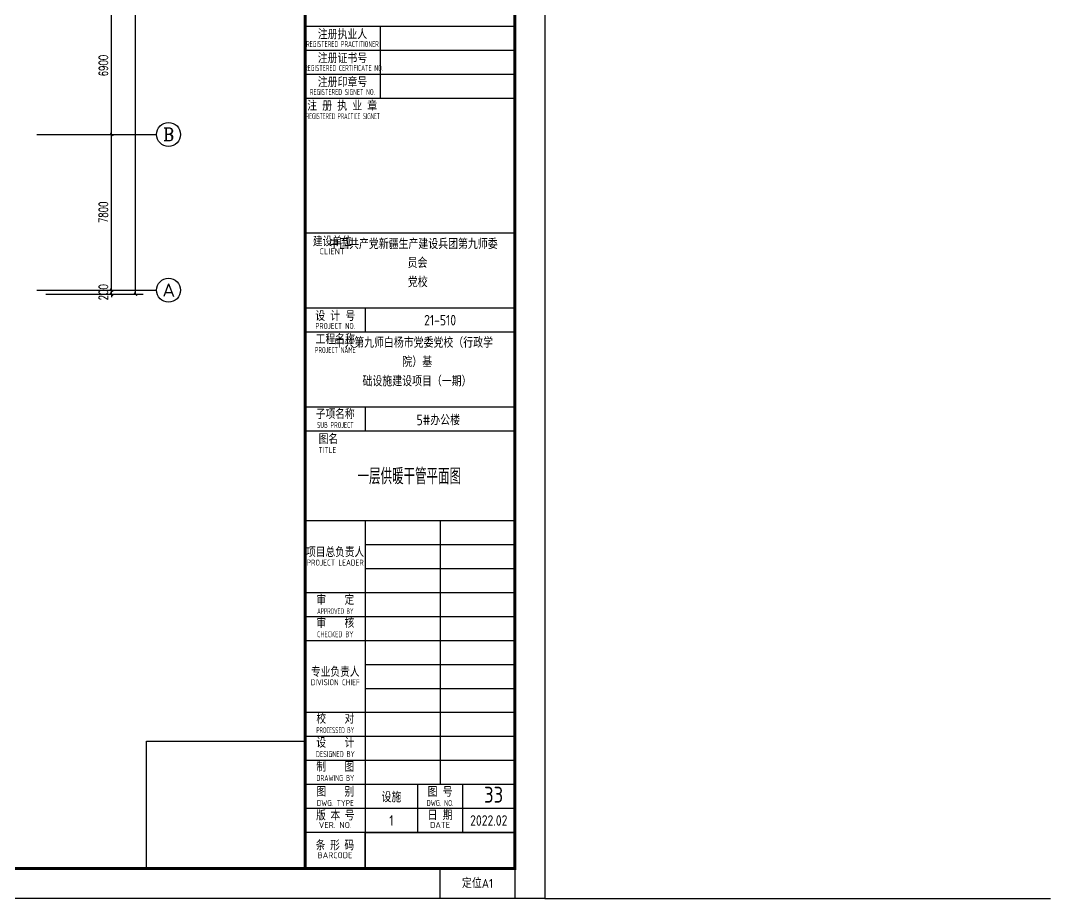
# Model space of a CAD drawing. Extents: x -70335 to 1144202, y 0 to 1100440.
# Drawn here: x 1092633 to 1144202, y 815906 to 859854 of the extents above; entities that cross this region are included whole.
import ezdxf
from ezdxf.enums import TextEntityAlignment as Align

# ---------------------------------------------------------------- set-up
doc = ezdxf.new("R2010")
doc.units = 0
doc.header["$LTSCALE"] = 1000
for name, color, linetype in [('1-标注', 2, 'Continuous'), ('3-建筑', 7, 'Continuous'), ('AXIS_TEXT', 7, 'Continuous'), ('BTTK', 7, 'Continuous'), ('PUB_TITLE', 4, 'Continuous'), ('改过图层标记', 3, 'Continuous')]:
    doc.layers.add(name, color=color, linetype=linetype)
doc.layers.add('条形码', color=7, linetype='Continuous', plot=False)
doc.layers.add('验收章', color=7, linetype='Continuous', plot=False)
doc.styles.add('_TCH_AXIS', font='COMPLEX', dxfattribs={"bigfont": 'GBCBIG'})
doc.styles.add('_TCH_DIM_T3', font='SIMPLEX', dxfattribs={"width": 0.705882, "bigfont": 'GBCBIG'})
doc.styles.add('COMPLEX', font='COMPLEX')
doc.styles.add('HZ(TK)', font='geniso.shx', dxfattribs={"width": 0.9, "bigfont": 'hztxt.shx'})
doc.styles.get("Standard").update_dxf_attribs({"font": 'gbenor.shx', "bigfont": 'gbcbig.shx'})
doc.dimstyles.new('_TCH_ARCH&&150', dxfattribs={"dimtxt": 446.25, "dimasz": 150, "dimexe": 375, "dimexo": 450, "dimgap": 189.375, "dimtad": 1, "dimdec": 0, "dimzin": 0, "dimdsep": 46, "dimtxsty": '_TCH_DIM_T3', "dimblk": 'ARCHTICK', "dimcen": 0.09, "dimclrt": 7, "dimazin": 2, "dimtfac": 1, "dimtdec": 0, "dimtix": 1, "dimtmove": 2, "dimatfit": 3, "dimfxl": 1, "dimtolj": 1, "dimtzin": 0, "dimarcsym": 0})

# ---------------------------------------------------------------- blocks, each defined once
blk = doc.blocks.new('vhtemplate_2019年新竖式图框_A1_1_2', base_point=(-420.5, 0))
at = {"layer": 'BTTK'}
for p, q in [((831, 291), (761, 291)), ((786, 291), (786, 267)), ((831, 283), (761, 283)), ((831, 275), (761, 275)), ((831, 275), (761, 275)), ((786, 275), (786, 267)), ((831, 267), (761, 267)), ((831, 222), (761, 222)), ((831, 197), (761, 197)), ((781, 197), (781, 189)), ((831, 189), (761, 189)), ((831, 164), (761, 164)), ((781, 164), (781, 156)), ((831, 156), (761, 156)), ((831, 126), (761, 126)), ((781, 126), (781, 10)), ((806, 126), (806, 38)), ((831, 118), (781, 118)), ((831, 110), (781, 110)), ((831, 102), (761, 102)), ((831, 94), (761, 94)), ((831, 86), (761, 86)), ((831, 78), (781, 78)), ((831, 70), (781, 70)), ((831, 62), (761, 62)), ((831, 54), (761, 54)), ((831, 46), (761, 46)), ((831, 38), (761, 38)), ((798.5, 38), (798.5, 22)), ((813.5, 38), (813.5, 22)), ((831, 30), (761, 30)), ((831, 22), (761, 22))]:
    blk.add_line(p, q, dxfattribs=at)
at = {"layer": 'PUB_TITLE', "color": 7}
blk.add_lwpolyline([(-420.5, 594), (841, 594), (841, 0), (-420.5, 0)], close=True, dxfattribs=at)
at = {"layer": 'PUB_TITLE', "const_width": 1}
blk.add_lwpolyline([(-395.5, 10), (831, 10), (831, 584), (-395.5, 584)], close=True, dxfattribs=at)
blk.add_lwpolyline([(761, 10), (761, 584)], dxfattribs=at)
at = {"layer": '条形码'}
blk.add_lwpolyline([(781, 22), (831, 22), (831, 10), (781, 10)], close=True, dxfattribs=at)
at = {"layer": '验收章'}
for points in [[(761, 10), (707.93, 10), (707.93, 52.53), (761, 52.53)], [(806, 10), (831, 10), (831, 0), (806, 0)]]:
    blk.add_lwpolyline(points, close=True, dxfattribs=at)
at = {"layer": 'BTTK', "style": 'HZ(TK)'}
for s, height, p in [('注册执业人', 3, (773.42, 288.31)), ('注册证书号', 3, (773.42, 280.31)), ('注册印章号', 3, (773.42, 272.31)), ('注 册 执 业 章', 3, (773.32, 264.45)), ('CLIENT', 2, (769.95, 215.99)), ('设 计 号', 3, (771, 194.28)), ('工程名称', 3, (771, 186.52)), ('图 号', 3, (806, 35.46)), ('日 期', 3, (806, 27.67)), ('VER. NO.', 2, (771, 24.48)), ('DATE', 2, (806, 24.52))]:
    blk.add_text(s, height=height, dxfattribs=at).set_placement(p, align=Align.MIDDLE_CENTER)
for s, height, width, p in [('REGISTERED PRACTITIONER', 2, 0.65, (773.39, 285.16)), ('REGISTERED CERTIFICATE NO.', 2, 0.65, (773.78, 277.16)), ('REGISTERED SIGNET NO.', 2, 0.65, (773.39, 269.16)), ('REGISTERED PRACTICE SIGNET', 2, 0.59, (773.56, 261.09)), ('建设单位', 3, 0.8, (770.01, 219.17)), ('PROJECT NO.', 2, 0.75, (771, 191.07)), ('PROJECT NAME', 2, 0.65, (771, 183.03)), ('子项名称', 3, 0.9, (771, 161.52)), ('SUB PROJECT', 2, 0.65, (771, 158.01)), ('项目总负责人', 3, 0.9, (770.96, 115.45)), ('PROJECT LEADER', 2, 0.8, (770.96, 112.09)), ('审    定', 3, 0.9, (771.02, 99.52)), ('APPROVED BY', 2, 0.6, (771.02, 95.87)), ('审    核', 3, 0.9, (771.02, 91.83)), ('CHECKED BY', 2, 0.7, (771.02, 88.18)), ('专业负责人', 3, 0.9, (771, 75.48)), ('DIVISION CHIEF', 2, 0.8, (771, 72.15)), ('校    对', 3, 0.9, (771.02, 59.83)), ('PROCESSED BY', 2, 0.6, (771.02, 56.17)), ('设    计', 3, 0.9, (771.02, 51.83)), ('DESIGNED BY', 2, 0.7, (771.02, 48.17)), ('制    图', 3, 0.9, (771.02, 43.83)), ('DRAWING BY', 2, 0.7, (771.02, 40.17)), ('图    别', 3, 0.9, (771.02, 35.5)), ('DWG. TYPE', 2, 0.8, (771.02, 31.84)), ('DWG. NO.', 2, 0.7, (806, 31.84)), ('版 本 号', 3, 0.9, (771.02, 27.57)), ('条 形 码', 3, 0.9, (770.9, 17.6)), ('BARCODE', 2, 0.95, (770.9, 14.42))]:
    blk.add_text(s, height=height, dxfattribs=dict(at, width=width)).set_placement(p, align=Align.MIDDLE_CENTER)
for s, height, width, p in [('图名', 3, 0.9, (765.46, 153.22)), ('TITLE', 2, 0.8, (765.4, 149.68))]:
    blk.add_text(s, height=height, dxfattribs=dict(at, width=width)).set_placement(p, align=Align.MIDDLE_LEFT)
at = {"layer": 'BTTK', "color": 4, "style": 'HZ(TK)', "width": 0.9}
for tag, p in [('合作单位', (796, 511.5)), ('建设单位', (796, 209.5)), ('工程名称', (796, 176.5)), ('子项名称', (806, 160)), ('图纸名称', (796, 141))]:
    blk.add_attdef(tag, text='', height=3.5, dxfattribs=at).set_placement(p, align=Align.MIDDLE_CENTER)
for tag, p in [('注册证书号', (808.5, 279)), ('注册印章号', (808.5, 271)), ('设计号', (806, 193)), ('图别', (789.75, 34)), ('图号', (822.25, 34)), ('版本号', (789.75, 26)), ('日期', (822.25, 26))]:
    blk.add_attdef(tag, text='', height=3.5, dxfattribs=at).set_placement(p, align=Align.MIDDLE)
at = {"layer": '验收章', "style": 'HZ(TK)'}
blk.add_text('定位A1', height=3, dxfattribs=at).set_placement((818.5, 5), align=Align.MIDDLE_CENTER)
blk = doc.blocks.new('_AXISO')
blk.add_circle((0, 0), 0.5)
at = {"layer": 'AXIS_TEXT', "style": 'COMPLEX', "width": 1.041667}
blk.add_attdef('A', text='', height=0.56, dxfattribs=at).set_placement((-0.25, -0.28), (0.25, -0.28), align=Align.FIT)
blk = doc.blocks.new('_ArchTick')
at = {"color": 0, "linetype": 'ByBlock', "const_width": 0.4}
blk.add_lwpolyline([(-0.5, -0.5), (0.5, 0.5)], dxfattribs=at)
blk = doc.blocks.new('*D3018')
at = {"layer": '3-建筑', "color": 0, "lineweight": -2, "transparency": 16777216}
for p, q in [((1093892, 882854), (1098767, 882854)), ((1098392, 846154), (1098392, 882854)), ((1093892, 846154), (1098767, 846154))]:
    blk.add_line(p, q, dxfattribs=at)
at = {"layer": 'Defpoints', "color": 0, "transparency": 16777216}
for p in [(1093442, 882854), (1098392, 882854), (1093442, 846154)]:
    blk.add_point(p, dxfattribs=at)
at = {"layer": '3-建筑', "color": 0, "lineweight": -2, "transparency": 16777216, "xscale": 150, "yscale": 150, "zscale": 150}
for p, rotation in [((1098392, 882854), 90), ((1098392, 846154), 270)]:
    blk.add_blockref('_ArchTick', p, dxfattribs=dict(at, rotation=rotation))
at = {"layer": '3-建筑', "color": 7, "transparency": 16777216, "insert": (1097979, 864504), "char_height": 446.2, "attachment_point": 5, "rotation": 90, "style": '_TCH_DIM_T3'}
blk.add_mtext('\\A1;36700', dxfattribs=at)
blk = doc.blocks.new('*D3019')
at = {"layer": '3-建筑', "color": 0, "lineweight": -2, "transparency": 16777216}
for p, q in [((1093892, 846354), (1097567, 846354)), ((1097192, 846354), (1097192, 846504)), ((1097192, 846154), (1097192, 846354)), ((1093892, 846154), (1097567, 846154)), ((1097192, 846154), (1097192, 846004))]:
    blk.add_line(p, q, dxfattribs=at)
at = {"layer": 'Defpoints', "color": 0, "transparency": 16777216}
for p in [(1093442, 846354), (1097192, 846354), (1093442, 846154)]:
    blk.add_point(p, dxfattribs=at)
at = {"layer": '3-建筑', "color": 0, "lineweight": -2, "transparency": 16777216, "xscale": 150, "yscale": 150, "zscale": 150}
for p, rotation in [((1097192, 846354), 270), ((1097192, 846154), 90)]:
    blk.add_blockref('_ArchTick', p, dxfattribs=dict(at, rotation=rotation))
at = {"layer": '3-建筑', "color": 7, "transparency": 16777216, "insert": (1096779, 846254), "char_height": 446.2, "attachment_point": 5, "rotation": 90, "style": '_TCH_DIM_T3'}
blk.add_mtext('\\A1;200', dxfattribs=at)
blk = doc.blocks.new('*D3020')
at = {"layer": '3-建筑', "color": 0, "lineweight": -2, "transparency": 16777216}
for p, q in [((1093892, 854154), (1097567, 854154)), ((1097192, 846354), (1097192, 854154)), ((1093892, 846354), (1097567, 846354))]:
    blk.add_line(p, q, dxfattribs=at)
at = {"layer": 'Defpoints', "color": 0, "transparency": 16777216}
for p in [(1093442, 854154), (1097192, 854154), (1093442, 846354)]:
    blk.add_point(p, dxfattribs=at)
at = {"layer": '3-建筑', "color": 0, "lineweight": -2, "transparency": 16777216, "xscale": 150, "yscale": 150, "zscale": 150}
for p, rotation in [((1097192, 854154), 90), ((1097192, 846354), 270)]:
    blk.add_blockref('_ArchTick', p, dxfattribs=dict(at, rotation=rotation))
at = {"layer": '3-建筑', "color": 7, "transparency": 16777216, "insert": (1096779, 850254), "char_height": 446.2, "attachment_point": 5, "rotation": 90, "style": '_TCH_DIM_T3'}
blk.add_mtext('\\A1;7800', dxfattribs=at)
blk = doc.blocks.new('*D3021')
at = {"layer": '3-建筑', "color": 0, "lineweight": -2, "transparency": 16777216}
for p, q in [((1093892, 861054), (1097567, 861054)), ((1097192, 854154), (1097192, 861054)), ((1093892, 854154), (1097567, 854154))]:
    blk.add_line(p, q, dxfattribs=at)
at = {"layer": 'Defpoints', "color": 0, "transparency": 16777216}
for p in [(1093442, 861054), (1097192, 861054), (1093442, 854154)]:
    blk.add_point(p, dxfattribs=at)
at = {"layer": '3-建筑', "color": 0, "lineweight": -2, "transparency": 16777216, "xscale": 150, "yscale": 150, "zscale": 150}
for p, rotation in [((1097192, 861054), 90), ((1097192, 854154), 270)]:
    blk.add_blockref('_ArchTick', p, dxfattribs=dict(at, rotation=rotation))
at = {"layer": '3-建筑', "color": 7, "transparency": 16777216, "insert": (1096779, 857604), "char_height": 446.2, "attachment_point": 5, "rotation": 90, "style": '_TCH_DIM_T3'}
blk.add_mtext('\\A1;6900', dxfattribs=at)

msp = doc.modelspace()

# ---------------------------------------------------------------- linework, layer by layer
at = {"layer": '1-标注'}
msp.add_line((1118890.1, 815905.6), (1144201.9, 815905.6), dxfattribs=at)
at = {"layer": '3-建筑'}
for p, q in [((1093441.7, 854153.7), (1099441.7, 854153.7)), ((1093441.7, 846353.7), (1099441.7, 846353.7))]:
    msp.add_line(p, q, dxfattribs=at)

# ---------------------------------------------------------------- block references
ref = msp.add_blockref('_AXISO', (1100041.7, 854153.7), dxfattribs=dict(at, xscale=1200, yscale=1200, zscale=1200))
ref.add_attrib('A', 'B', dxfattribs={"layer": 'AXIS_TEXT', "height": 652.9, "style": '_TCH_AXIS'}).set_placement((1099777.5, 853827.3), (1100306, 853827.3), align=Align.FIT)
ref = msp.add_blockref('_AXISO', (1100041.7, 846353.7), dxfattribs=dict(at, xscale=1200, yscale=1200, zscale=1200))
ref.add_attrib('A', 'A', dxfattribs={"layer": 'AXIS_TEXT', "height": 637.8, "style": '_TCH_AXIS'}).set_placement((1099768.4, 846034.8), (1100315.1, 846034.8), align=Align.FIT)
at = {"layer": '改过图层标记'}
ref = msp.add_blockref('vhtemplate_2019年新竖式图框_A1_1_2', (929665.1, 815905.6), dxfattribs=dict(at, xscale=150, yscale=150, zscale=150))
ref.add_attrib('建设单位_001', '中国共产党新疆生产建设兵团第九师委', (1108088.1, 848414.6), dxfattribs={"layer": 'BTTK', "color": 4, "height": 525, "style": 'HZ(TK)', "width": 0.9})
ref.add_attrib('工程名称_001', '中共第九师白杨市党委党校（行政学', (1108348.6, 843474.3), dxfattribs={"layer": 'BTTK', "color": 4, "height": 525, "style": 'HZ(TK)', "width": 0.9})
ref.add_attrib('子项名称_001', '5#办公楼', (1112460.1, 839596.9), dxfattribs={"layer": 'BTTK', "color": 4, "height": 525, "style": 'HZ(TK)', "width": 0.9})
ref.add_attrib('设计号', '21-510', dxfattribs={"layer": 'BTTK', "color": 4, "height": 525, "style": 'HZ(TK)', "width": 0.9}).set_placement((1113640.1, 844855.6), align=Align.MIDDLE)
ref.add_attrib('图别', '设施', dxfattribs={"layer": 'BTTK', "color": 4, "height": 525, "style": 'HZ(TK)', "width": 0.9}).set_placement((1111202.6, 821005.6), align=Align.MIDDLE)
ref.add_attrib('版本号', '1', dxfattribs={"layer": 'BTTK', "color": 4, "height": 525, "style": 'HZ(TK)', "width": 0.9}).set_placement((1111202.6, 819805.6), align=Align.MIDDLE)
ref.add_attrib('日期', '2022.02', dxfattribs={"layer": 'BTTK', "color": 4, "height": 525, "style": 'HZ(TK)', "width": 0.9}).set_placement((1116077.6, 819805.6), align=Align.MIDDLE)
ref.add_attrib('建设单位_002', '员会', (1112010.3, 847466.7), dxfattribs={"layer": 'BTTK', "color": 4, "height": 525, "style": 'HZ(TK)', "width": 0.9})
ref.add_attrib('建设单位_003', '党校', (1112025.6, 846504.2), dxfattribs={"layer": 'BTTK', "color": 4, "height": 525, "style": 'HZ(TK)', "width": 0.9})
ref.add_attrib('工程名称_002', '院）基', (1111750.1, 842511.8), dxfattribs={"layer": 'BTTK', "color": 4, "height": 525, "style": 'HZ(TK)', "width": 0.9})
ref.add_attrib('工程名称_003', '础设施建设项目（一期）', (1109755.5, 841544.5), dxfattribs={"layer": 'BTTK', "color": 4, "height": 525, "style": 'HZ(TK)', "width": 0.9})

# ---------------------------------------------------------------- texts
for s, p in [('一层供暖干管平面图', (1109505.8, 836638)), ('33', (1115840.3, 820697.1))]:
    msp.add_text(s, height=800, dxfattribs=at).set_placement(p)

# ---------------------------------------------------------------- dimensions: what is measured, and where the dimension line sits
at = {"layer": '3-建筑'}
for p1, p2, distance, picture, middle in [((1093441.7, 846153.7), (1093441.7, 882853.7), -4950, '*D3018', (1097979.2, 864503.7)), ((1093441.7, 854153.7), (1093441.7, 861053.7), -3750, '*D3021', (1096779.2, 857603.7)), ((1093441.7, 846353.7), (1093441.7, 854153.7), -3750, '*D3020', (1096779.2, 850253.7)), ((1093441.7, 846153.7), (1093441.7, 846353.7), -3750, '*D3019', (1096779.2, 846253.7))]:
    dim = msp.add_aligned_dim(p1=p1, p2=p2, distance=distance, dimstyle='_TCH_ARCH&&150', dxfattribs=at)
    dim.commit()
    dim.dimension.update_dxf_attribs({"geometry": picture, "text_midpoint": middle})

doc.saveas('drawing.dxf')
